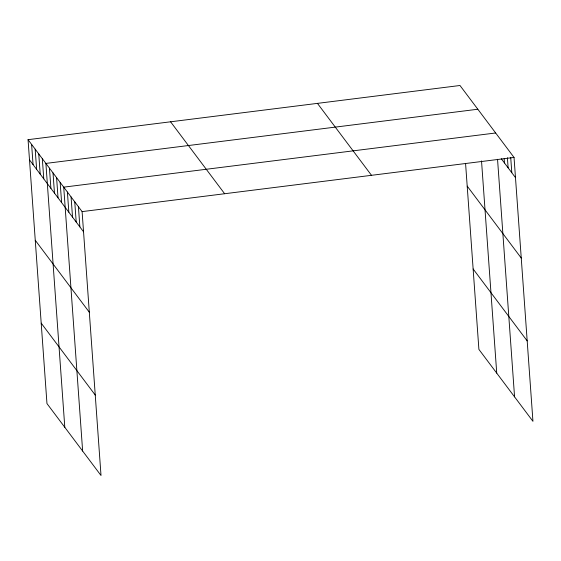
<?xml version="1.0" encoding="UTF-8"?>
<svg xmlns="http://www.w3.org/2000/svg" width="561" height="561" viewBox="0 0 561 561"><rect width="100%" height="100%" fill="white"/><g stroke="black" fill="none" stroke-linecap="round" stroke-linejoin="round"><path stroke-width="0.84" d="M28.05 139.675L82.102 211.609L101.015 475.504L46.963 403.562L28.05 139.675L459.985 85.496L514.037 157.438L532.95 421.325L478.898 349.391L465.567 163.384M477.818 109.241L45.89 163.412L64.803 427.307M495.658 132.978L63.723 187.15L82.642 451.044M82.102 211.609L514.037 157.438M501.303 158.763L515.482 177.627M467.194 186.112L521.246 258.046M473.133 268.971L527.186 340.906M317.442 103.378L371.494 175.312M170.586 121.793L224.638 193.727M29.495 159.864L83.547 231.798M35.259 240.283L89.311 312.225M41.198 323.143L95.251 395.077M510.72 157.592L511.807 172.739M507.403 157.746L508.133 167.844M504.157 158.749L504.458 162.956M497.544 159.289L514.57 396.872M481.52 160.902L496.737 373.128M78.428 206.714L79.872 226.91M74.753 201.827L76.198 222.016M71.072 196.932L72.523 217.128M67.397 192.044L68.849 212.233M60.153 182.402L61.605 202.591M56.591 177.655L58.035 197.844M53.022 172.907L54.466 193.096M49.452 168.16L50.904 188.349M42.32 158.665L43.765 178.854M38.751 153.917L40.203 174.106M35.182 149.17L36.633 169.359M31.619 144.422L33.064 164.611"/></g></svg>
